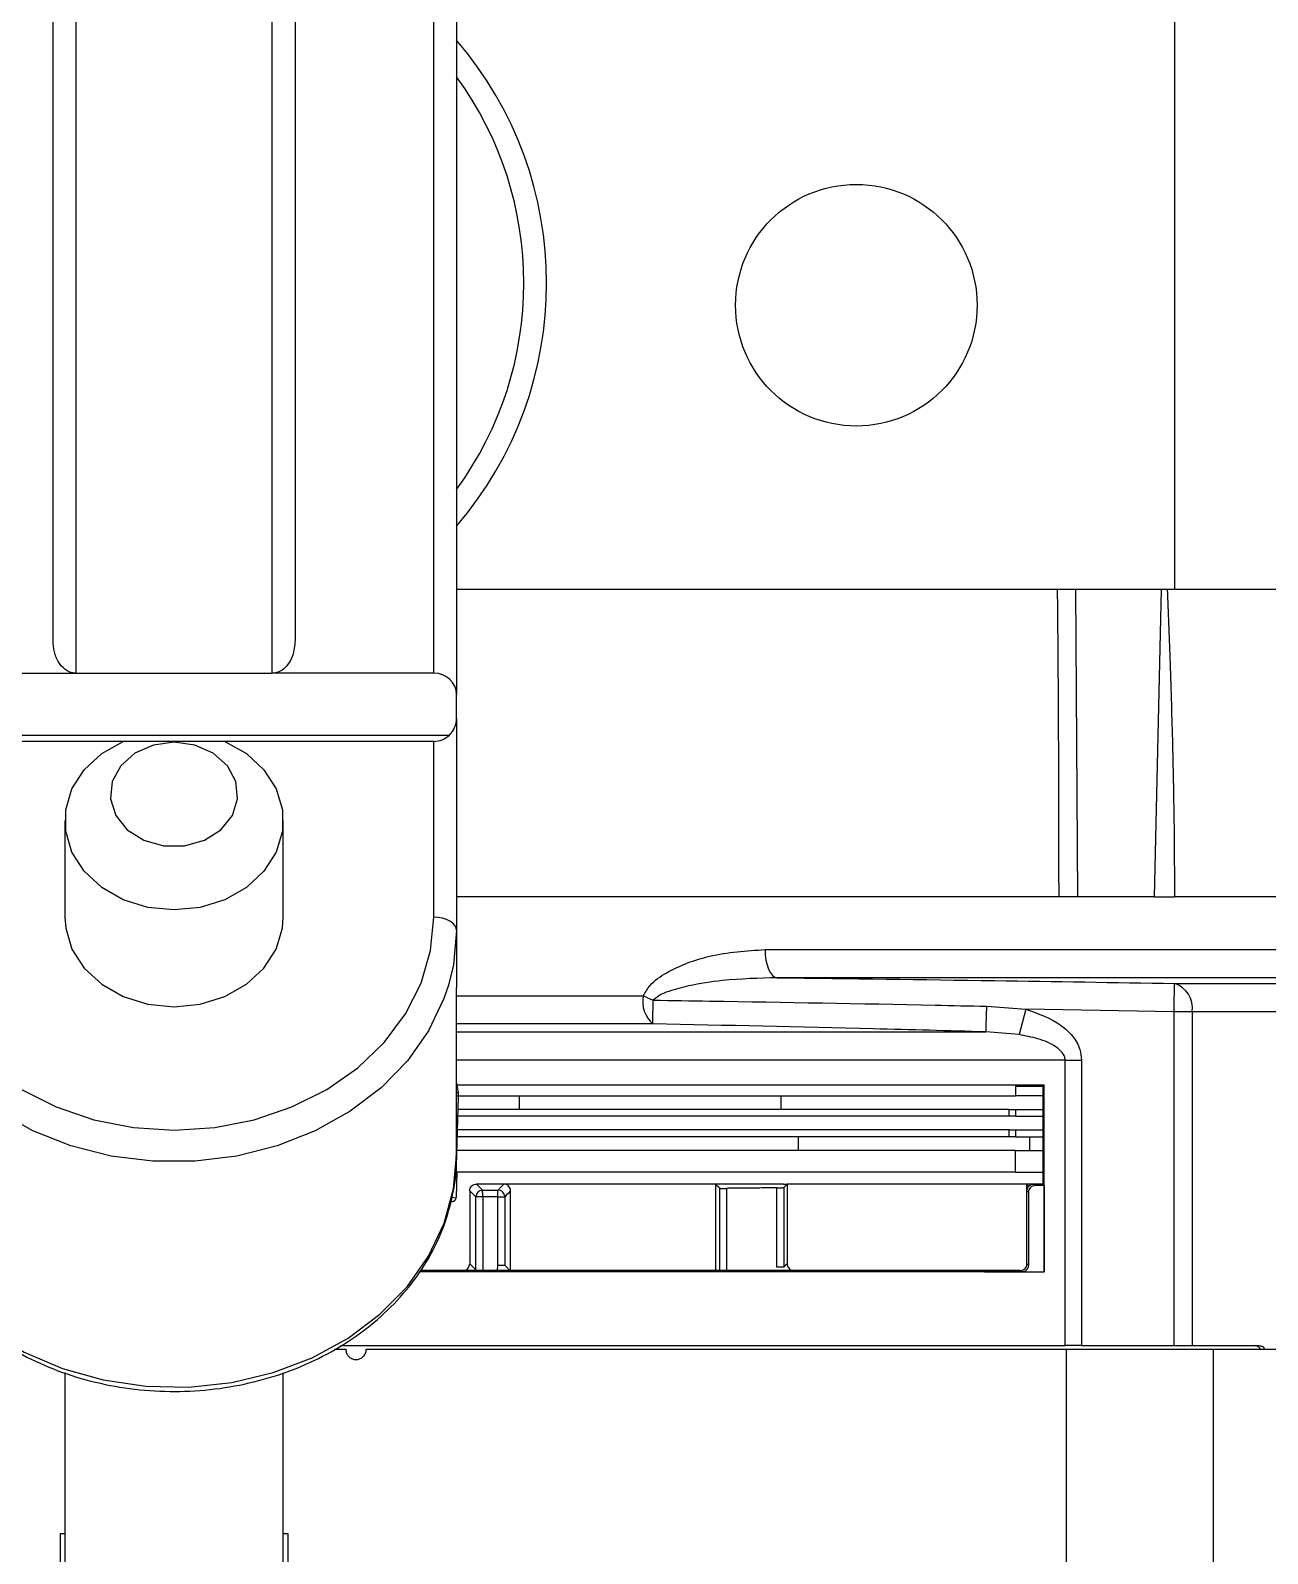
# Model space of a CAD drawing. Extents: x 8 to 113, y 1 to 87.
# Drawn here: x 48.691 to 51.411, y 72.275 to 75.622 of the extents above; entities that cross this region are included whole.
import ezdxf

# ---------------------------------------------------------------- set-up
doc = ezdxf.new("R2010")
doc.units = 0
doc.header["$MEASUREMENT"] = 0
doc.layers.add('OBJECT', color=7, linetype='CONTINUOUS')

msp = doc.modelspace()

# ---------------------------------------------------------------- linework, layer by layer
at = {"layer": 'OBJECT'}
for p, q in [((48.7412, 74.2811), (48.7412, 76.3862)), ((48.7912, 76.3862), (48.7912, 74.2095)), ((49.2232, 74.2095), (49.2232, 76.3862)), ((49.2732, 76.3862), (49.2732, 74.2811)), ((49.5782, 74.2095), (49.5782, 76.0458)), ((49.6282, 76.0458), (49.6282, 74.1626)), ((51.2072, 74.3933), (51.2072, 75.6433)), ((51.2072, 74.3933), (49.6282, 74.3933)), ((50.9944, 73.7183), (50.9898, 74.3933)), ((51.177, 74.3933), (51.1621, 73.7183)), ((52.8952, 74.3933), (51.2072, 74.3933)), ((48.4362, 74.2095), (48.7912, 74.2095)), ((48.7912, 74.2095), (49.2232, 74.2095)), ((49.5782, 74.2095), (49.2232, 74.2095)), ((49.6282, 74.1098), (49.6282, 74.1626)), ((49.6282, 74.1098), (49.6282, 73.6444)), ((48.402, 74.0734), (49.6124, 74.0734)), ((49.5782, 74.0598), (48.4362, 74.0598)), ((49.5782, 73.6731), (49.5782, 74.0598)), ((48.7672, 73.8859), (48.7672, 73.6731)), ((49.2472, 73.6731), (49.2472, 73.8859)), ((50.9528, 73.7183), (49.6282, 73.7183)), ((51.1621, 73.7183), (50.9944, 73.7183)), ((51.7298, 73.7183), (51.2067, 73.7183)), ((49.6282, 73.6444), (49.6282, 73.5188)), ((50.3064, 73.6022), (51.6224, 73.6022)), ((51.6766, 73.5403), (50.3334, 73.5403)), ((49.6282, 73.1488), (49.6282, 73.5188)), ((51.2068, 73.5277), (51.6607, 73.5277)), ((49.6282, 73.5007), (50.0388, 73.5007)), ((50.7939, 73.4777), (50.8801, 73.4709)), ((50.0596, 73.4388), (49.6282, 73.4388)), ((50.8801, 73.4709), (50.865, 73.4152)), ((51.2058, 73.4657), (50.8801, 73.4709)), ((51.2058, 72.7318), (51.2058, 73.4657)), ((51.2453, 73.4657), (51.2058, 73.4657)), ((51.2453, 73.4657), (51.2453, 72.7318)), ((51.7071, 73.4657), (51.2453, 73.4657)), ((49.6282, 73.4213), (50.7922, 73.4213)), ((50.865, 73.4152), (50.7922, 73.4213)), ((50.9662, 73.3594), (49.6282, 73.3594)), ((50.9662, 72.7318), (50.9662, 73.3594)), ((50.9662, 73.3594), (51.0023, 73.3594)), ((51.0023, 73.3594), (51.0023, 72.7318)), ((49.6322, 73.2878), (49.6282, 73.3108)), ((49.6293, 73.3046), (50.8572, 73.3046)), ((50.8572, 73.3046), (50.8572, 73.2806)), ((50.9205, 73.3052), (50.9172, 73.3018)), ((50.9205, 72.8935), (50.9205, 73.3052)), ((49.6276, 73.1028), (49.6322, 73.279)), ((49.6282, 73.2806), (49.6322, 73.2806)), ((49.6322, 73.2822), (49.6322, 73.2874)), ((49.6322, 73.2806), (50.8572, 73.2806)), ((49.7665, 73.2506), (49.7665, 73.2806)), ((50.3421, 73.2506), (50.3421, 73.2806)), ((50.8572, 73.3018), (50.9172, 73.3018)), ((50.9177, 73.2806), (50.8572, 73.2806)), ((50.9172, 73.3018), (50.9177, 73.3018)), ((50.9177, 73.0868), (50.9177, 73.3018)), ((50.8435, 73.2506), (49.6319, 73.2506)), ((50.8435, 73.2357), (50.8435, 73.2506)), ((50.8435, 73.2506), (50.8572, 73.2506)), ((50.8572, 73.2506), (50.8572, 73.2357)), ((50.8572, 73.2506), (50.9177, 73.2506)), ((50.8435, 73.2357), (49.631, 73.2357)), ((50.8435, 73.2057), (49.6314, 73.2057)), ((50.8572, 73.2357), (50.8435, 73.2357)), ((50.8435, 73.1908), (50.8435, 73.2057)), ((50.8435, 73.2057), (50.8572, 73.2057)), ((50.8572, 73.2357), (50.9177, 73.2357)), ((50.8572, 73.2057), (50.8572, 73.1908)), ((50.8572, 73.2057), (50.9177, 73.2057)), ((50.8435, 73.1908), (49.631, 73.1908)), ((50.3804, 73.1608), (50.3804, 73.1908)), ((50.8572, 73.1908), (50.8435, 73.1908)), ((50.8572, 73.1908), (50.9177, 73.1908)), ((50.8887, 73.1608), (50.8887, 73.1908)), ((50.8572, 73.1608), (49.6303, 73.1608)), ((50.8572, 73.1128), (50.8572, 73.1608)), ((50.8572, 73.1608), (50.9177, 73.1608)), ((49.629, 73.1128), (49.6276, 73.0579)), ((50.8572, 73.1128), (49.629, 73.1128)), ((50.8572, 73.1128), (50.9177, 73.1128)), ((49.6707, 73.0585), (49.6572, 73.0719)), ((49.6572, 73.0719), (49.6572, 73.0718)), ((49.6572, 73.0718), (49.6572, 72.9119)), ((49.6722, 73.0868), (49.6722, 73.0868)), ((49.7472, 73.0868), (49.7322, 73.0868)), ((50.1975, 73.0868), (49.7472, 73.0868)), ((49.7472, 72.8968), (49.7472, 73.0718)), ((50.1975, 73.0868), (50.1975, 72.8968)), ((50.2072, 73.0868), (50.1976, 73.0868)), ((50.2068, 72.8968), (50.2068, 73.0776)), ((50.2218, 73.0774), (50.2218, 72.8968)), ((50.3326, 72.9044), (50.3326, 73.0786)), ((50.3472, 73.0868), (50.3552, 73.0868)), ((50.3476, 73.0792), (50.3476, 72.9044)), ((50.3552, 73.0868), (50.3552, 72.912)), ((50.8822, 73.0868), (50.3552, 73.0868)), ((50.8822, 73.0716), (50.8822, 73.0868)), ((50.9162, 73.0868), (50.8822, 73.0868)), ((50.8854, 73.0683), (50.8822, 73.0716)), ((50.8822, 72.9121), (50.8822, 73.0716)), ((50.8973, 73.0868), (50.8972, 73.0868)), ((50.9172, 73.0868), (50.9162, 73.0868)), ((50.9177, 73.0868), (50.9172, 73.0868)), ((50.9205, 73.0836), (50.9205, 72.8936)), ((49.6181, 73.0584), (49.6274, 73.0565)), ((49.6857, 73.0585), (49.6707, 73.0585)), ((49.6707, 72.8983), (49.6707, 73.0585)), ((49.7193, 73.0587), (49.6857, 73.0585)), ((49.6857, 73.0585), (49.6857, 72.8983)), ((49.7193, 73.0587), (49.7343, 73.0587)), ((49.7193, 72.9084), (49.7193, 73.0587)), ((49.7343, 73.0587), (49.7343, 72.9084)), ((50.8854, 73.0683), (50.8854, 72.9088)), ((49.6572, 72.9119), (49.6572, 72.9118)), ((49.718, 72.8968), (49.7193, 72.9084)), ((49.7193, 72.9084), (49.7343, 72.9084)), ((49.7343, 72.9084), (49.7472, 72.8953)), ((50.3476, 72.9044), (50.3326, 72.9044)), ((50.3476, 72.9044), (50.3552, 72.912)), ((50.8822, 72.9121), (50.8854, 72.9088)), ((50.8822, 72.9116), (50.8822, 72.9121)), ((50.6322, 72.8968), (49.5491, 72.8968)), ((50.6472, 72.8968), (50.6322, 72.8968)), ((50.643, 72.8968), (50.8672, 72.8968)), ((50.6472, 72.8968), (50.6472, 72.8968)), ((50.8672, 72.8968), (50.8671, 72.8968)), ((50.9205, 72.8935), (50.9205, 72.8936)), ((49.3596, 72.7237), (49.3847, 72.7237)), ((49.3736, 72.7318), (50.9662, 72.7318)), ((49.4297, 72.7237), (50.9689, 72.7237)), ((50.9689, 72.1437), (50.9689, 72.7237)), ((50.9689, 72.7237), (51.2921, 72.7237)), ((51.0023, 72.7318), (51.2058, 72.7318)), ((51.2058, 72.7318), (51.2453, 72.7318)), ((51.2453, 72.7318), (51.3922, 72.7318)), ((51.2921, 72.1437), (51.2921, 72.7237)), ((51.2921, 72.7237), (51.4441, 72.7237)), ((48.7672, 72.6724), (48.7672, 72.1141)), ((49.2472, 72.1141), (49.2472, 72.6717)), ((48.7572, 72.3189), (48.7672, 72.3189)), ((48.7572, 71.9093), (48.7572, 72.3189)), ((49.2472, 72.3189), (49.2572, 72.3189)), ((49.2572, 72.3189), (49.2572, 71.9093))]:
    msp.add_line(p, q, dxfattribs=at)
at = {"layer": 'OBJECT', "flags": 128}
for points in [[(49.119, 74.0598), (49.1664, 74.033), (49.2047, 73.9975), (49.2316, 73.9556), (49.2455, 73.9096), (49.2455, 73.8622), (49.2316, 73.8161), (49.2047, 73.7742), (49.1664, 73.7387), (49.1188, 73.7118), (49.0647, 73.695), (49.0072, 73.6893), (48.9498, 73.695), (48.8957, 73.7118), (48.8481, 73.7387), (48.8097, 73.7742), (48.7828, 73.8161), (48.769, 73.8622), (48.769, 73.9096), (48.7828, 73.9556), (48.8097, 73.9975), (48.8481, 74.033), (48.8955, 74.0598)], [(49.0072, 74.0579), (48.9618, 74.0517), (48.9212, 74.0337), (48.89, 74.0059), (48.8715, 73.9714), (48.8677, 73.9337), (48.879, 73.8971), (48.9042, 73.8655), (48.9406, 73.8424), (48.9842, 73.8301), (49.0303, 73.8301), (49.0739, 73.8424), (49.1102, 73.8655), (49.1354, 73.8971), (49.1467, 73.9337), (49.1429, 73.9714), (49.1244, 74.0059), (49.0932, 74.0337), (49.0527, 74.0517), (49.0072, 74.0579)], [(48.4362, 73.6731), (48.4433, 73.5999), (48.4642, 73.5285), (48.4985, 73.4607), (48.5453, 73.3981), (48.6035, 73.3423), (48.6716, 73.2947), (48.748, 73.2563), (48.8308, 73.2282), (48.9179, 73.2111), (49.0072, 73.2053), (49.0965, 73.2111), (49.1837, 73.2282), (49.2665, 73.2563), (49.3429, 73.2947), (49.411, 73.3423), (49.4692, 73.3981), (49.516, 73.4607), (49.5503, 73.5285), (49.5712, 73.5999), (49.5782, 73.6731)], [(48.7672, 73.6731), (48.769, 73.6494), (48.7828, 73.6033), (48.8097, 73.5614), (48.8481, 73.5259), (48.8957, 73.499), (48.9498, 73.4822), (49.0072, 73.4765)], [(49.0072, 73.4765), (49.0647, 73.4822), (49.1188, 73.499), (49.1664, 73.5259), (49.2047, 73.5614), (49.2316, 73.6033), (49.2455, 73.6494), (49.2472, 73.6731)], [(49.6282, 73.6444), (49.6273, 73.65), (49.6244, 73.6554), (49.6198, 73.6603), (49.6136, 73.6647), (49.606, 73.6682), (49.5974, 73.6709), (49.588, 73.6725), (49.5782, 73.6731)], [(49.6282, 73.6444), (49.6213, 73.5686), (49.6105, 73.5237)], [(50.3064, 73.6022), (50.307, 73.5903), (50.3085, 73.5789), (50.311, 73.5683), (50.3143, 73.559), (50.3184, 73.5513), (50.323, 73.5454), (50.3281, 73.5417), (50.3334, 73.5403)], [(49.6105, 73.5237), (49.6006, 73.4944), (49.5667, 73.4237), (49.5203, 73.3578), (49.4625, 73.2984), (49.3944, 73.2467), (49.3177, 73.2038), (49.2341, 73.1708), (49.1454, 73.1484), (49.0536, 73.1371), (48.9608, 73.1371), (48.869, 73.1484), (48.7803, 73.1708), (48.6967, 73.2038), (48.62, 73.2467), (48.552, 73.2984), (48.4941, 73.3578), (48.4477, 73.4237), (48.4265, 73.4641)], [(48.3868, 73.1273), (48.389, 73.1007), (48.4052, 73.0241), (48.4354, 72.9505), (48.4789, 72.8815), (48.5347, 72.8187), (48.6016, 72.7636), (48.678, 72.7175), (48.762, 72.6815), (48.8517, 72.6563), (48.9451, 72.6427), (49.0399, 72.6408), (49.1339, 72.6508), (49.225, 72.6724), (49.311, 72.7051), (49.3899, 72.7482), (49.4599, 72.8006), (49.5194, 72.8611), (49.5669, 72.9284), (49.6013, 73.0008), (49.6219, 73.0766), (49.6282, 73.1488)], [(49.6722, 73.0868), (49.673, 73.0861), (49.6761, 73.0829), (49.6811, 73.078), (49.6856, 73.0735)], [(49.6856, 73.0735), (49.7156, 73.0737), (49.7192, 73.0737)], [(49.6857, 73.0585), (49.6857, 73.0614), (49.6857, 73.0642), (49.6857, 73.0667), (49.6856, 73.069), (49.6856, 73.0709), (49.6856, 73.0723), (49.6856, 73.0732), (49.6856, 73.0735)], [(49.7192, 73.0737), (49.7196, 73.0741), (49.7227, 73.0773), (49.7275, 73.0821), (49.7322, 73.0868)], [(49.7193, 73.0587), (49.7192, 73.0616), (49.7192, 73.0644), (49.7192, 73.0669), (49.7192, 73.0692), (49.7192, 73.071), (49.7192, 73.0725), (49.7192, 73.0734), (49.7192, 73.0737)], [(49.7472, 73.0718), (49.7424, 73.0669), (49.7376, 73.0621), (49.7343, 73.0587)], [(50.1975, 73.0868), (50.1993, 73.0851), (50.2032, 73.0812), (50.2068, 73.0776)], [(50.3552, 73.0868), (50.3512, 73.0828), (50.3476, 73.0792)], [(50.8822, 73.0868), (50.8845, 73.0846), (50.8868, 73.0824)], [(50.8972, 73.0868), (50.898, 73.086), (50.9004, 73.0836)], [(50.9205, 73.0836), (50.9182, 73.0858), (50.9172, 73.0868)], [(50.8704, 72.8936), (50.8696, 72.8944), (50.8672, 72.8968)]]:
    msp.add_lwpolyline(points, dxfattribs=at)
at = {"layer": 'OBJECT'}
msp.add_circle((50.5072, 75.0183), 0.2655, dxfattribs=at)
for centre, radius, start, end in [((49.0072, 75.0668), 0.819, 319.3094, 40.6906), ((49.0072, 75.0668), 0.769, 323.8565, 36.1435), ((49.5782, 74.1098), 0.05, 313.1786, 0), ((49.5782, 74.1098), 0.05, 270, 313.1786), ((1.8969, 74.3037), 49.316, 359.02638, 359.0984), ((51.1904, 73.4746), 0.0556, 350.8084, 72.8844), ((50.1038, 73.4881), 0.0662, 169.0221, 228.1642), ((50.2162, 73.8693), 0.4091, 244.3024, 247.6558), ((37.4263, 73.7157), 12.6363, 358.74403, 358.98063), ((33.9128, 73.9444), 16.8876, 358.22492, 358.41631), ((49.5122, 73.2874), 0.12, 0, 0.1914), ((49.5122, 73.2822), 0.12, 359.2499, 0), ((49.5122, 73.2822), 0.12, 358.5, 359.2499), ((49.6176, 73.1031), 0.01, 357, 358.5), ((49.6857, 73.0585), 0.015, 90.3651, 179.9547), ((49.7193, 73.0587), 0.015, 0.0468, 90.2895), ((49.6176, 73.0582), 0.01, 350.4441, 358.5)]:
    msp.add_arc(centre, radius, start, end, dxfattribs=at)
for centre, major_axis, ratio, start_param, end_param in [((49.5782, 74.1626), (0.05, 0), 0.938361, 0, 1.570796), ((50.1256, 71.2181), (2.3412, 0), 0.904333, 1.783132, 1.78488)]:
    msp.add_ellipse(centre, major_axis=major_axis, ratio=ratio, start_param=start_param, end_param=end_param, dxfattribs=at)
for points, knots in [([(50.9528, 73.7183), (50.9526, 73.8228), (50.9523, 74.0318), (50.9511, 74.2569), (50.9498, 74.3773), (50.9496, 74.3933)], [0, 0, 0, 0, 0.46446, 0.928893, 1, 1, 1, 1]), ([(51.1906, 74.3933), (51.1926, 74.343), (51.1971, 74.2328), (51.2022, 74.0628), (51.2059, 73.8881), (51.2064, 73.7733), (51.2067, 73.7183)], [0, 0, 0, 0, 0.22394, 0.489698, 0.755953, 1, 1, 1, 1]), ([(48.7912, 74.2095), (48.7868, 74.21), (48.7779, 74.211), (48.7648, 74.2192), (48.7521, 74.234), (48.7429, 74.2558), (48.7418, 74.2728), (48.7412, 74.2811)], [0, 0, 0, 0, 0.138343, 0.27604, 0.470202, 0.74205, 1, 1, 1, 1]), ([(49.2732, 74.2811), (49.2722, 74.2698), (49.2706, 74.251), (49.2589, 74.229), (49.2463, 74.2165), (49.2341, 74.2104), (49.2264, 74.2098), (49.2232, 74.2095)], [0, 0, 0, 0, 0.350281, 0.585229, 0.760499, 0.899707, 1, 1, 1, 1]), ([(50.9944, 73.7183), (50.9906, 73.7183), (50.98, 73.7183), (50.9654, 73.7183), (50.9562, 73.7183), (50.9528, 73.7183)], [0, 0, 0, 0, 0.263886, 0.723096, 1, 1, 1, 1]), ([(51.1621, 73.7183), (51.1689, 73.7183), (51.1824, 73.7183), (51.1975, 73.7183), (51.2048, 73.7183), (51.2067, 73.7183)], [0, 0, 0, 0, 0.425021, 0.850044, 1, 1, 1, 1]), ([(50.0388, 73.5007), (50.0435, 73.5086), (50.056, 73.5298), (50.106, 73.5629), (50.1917, 73.5945), (50.2655, 73.5995), (50.3064, 73.6022)], [0, 0, 0, 0, 0.086849, 0.233706, 0.575453, 1, 1, 1, 1]), ([(50.3334, 73.5403), (50.2932, 73.5392), (50.2281, 73.5374), (50.1482, 73.5254), (50.1014, 73.513), (50.0745, 73.5029), (50.0643, 73.4941), (50.0607, 73.4909)], [0, 0, 0, 0, 0.4325166, 0.6994924, 0.8586175, 0.9494212, 1, 1, 1, 1]), ([(50.3334, 73.5403), (50.4929, 73.5383), (50.784, 73.5346), (51.0751, 73.5299), (51.2068, 73.5277)], [0, 0, 0, 0, 0.547716, 1, 1, 1, 1]), ([(50.0607, 73.4909), (50.102, 73.4903), (50.3086, 73.4873), (50.553, 73.4828), (50.7561, 73.4785), (50.7939, 73.4777)], [0, 0, 0, 0, 0.1690993, 0.845499, 1, 1, 1, 1]), ([(50.7922, 73.4213), (50.7096, 73.4236), (50.4654, 73.4304), (50.2212, 73.4354), (50.0596, 73.4388)], [0, 0, 0, 0, 0.33844, 1, 1, 1, 1]), ([(50.8801, 73.4709), (50.9075, 73.4614), (50.9457, 73.4481), (50.9834, 73.413), (50.9997, 73.3863), (51.0016, 73.3672), (51.0023, 73.3594)], [0, 0, 0, 0, 0.4849631, 0.6758982, 0.8683927, 1, 1, 1, 1]), ([(50.9662, 73.3594), (50.9659, 73.3621), (50.9652, 73.3682), (50.9588, 73.3783), (50.9403, 73.3941), (50.9073, 73.407), (50.8787, 73.4125), (50.865, 73.4152)], [0, 0, 0, 0, 0.0643079, 0.144324, 0.2802279, 0.6533151, 1, 1, 1, 1]), ([(49.6293, 73.3046), (49.7472, 73.3047), (49.9881, 73.3047), (50.3244, 73.3048), (50.6394, 73.305), (50.8268, 73.3051), (50.9205, 73.3052)], [0, 0, 0, 0, 0.256595, 0.524344, 0.762172, 1, 1, 1, 1]), ([(48.3882, 73.1265), (48.389, 73.1098), (48.3912, 73.0688), (48.4089, 73.0046), (48.4388, 72.9357), (48.4805, 72.8711), (48.5326, 72.812), (48.5942, 72.7596), (48.6642, 72.7149), (48.7412, 72.6789), (48.8235, 72.6524), (48.9096, 72.6357), (48.9977, 72.6294), (49.0861, 72.6335), (49.1729, 72.648), (49.2564, 72.6726), (49.335, 72.7068), (49.4071, 72.7501), (49.471, 72.8016), (49.5256, 72.8602), (49.5695, 72.9247), (49.6022, 72.9938), (49.6216, 73.0659), (49.6298, 73.1182), (49.6278, 73.1458), (49.6275, 73.1489)], [0, 0, 0, 0, 0.0307186, 0.0759109, 0.1211528, 0.1665302, 0.2120877, 0.2578266, 0.303719, 0.3497253, 0.3958087, 0.4419419, 0.4881084, 0.5343005, 0.5805154, 0.6267501, 0.6729965, 0.719237, 0.7654402, 0.8115602, 0.8575413, 0.9033322, 0.9489061, 0.99428, 1, 1, 1, 1]), ([(49.6572, 73.0719), (49.6573, 73.073), (49.6575, 73.0758), (49.6593, 73.08), (49.6627, 73.0838), (49.6672, 73.0864), (49.6705, 73.0867), (49.6722, 73.0868)], [0, 0, 0, 0, 0.139108, 0.354907, 0.570672, 0.785286, 1, 1, 1, 1]), ([(49.7322, 73.0868), (49.7297, 73.0868), (49.7198, 73.0868), (49.6998, 73.0868), (49.6822, 73.0868), (49.6722, 73.0868)], [0, 0, 0, 0, 0.124522, 0.499558, 1, 1, 1, 1]), ([(49.7472, 73.0718), (49.7472, 73.0728), (49.747, 73.0756), (49.7452, 73.0798), (49.7418, 73.0837), (49.7373, 73.0863), (49.7339, 73.0867), (49.7322, 73.0868)], [0, 0, 0, 0, 0.132086, 0.346838, 0.565443, 0.785527, 1, 1, 1, 1]), ([(50.2068, 73.0776), (50.2071, 73.0776), (50.2075, 73.0775), (50.2102, 73.0774), (50.2141, 73.0774), (50.2182, 73.0774), (50.2209, 73.0774), (50.2218, 73.0774)], [0, 0, 0, 0, 0.218376, 0.436761, 0.655077, 0.873327, 1, 1, 1, 1]), ([(50.3472, 73.0868), (50.3357, 73.0868), (50.3125, 73.0868), (50.266, 73.0868), (50.2307, 73.0868), (50.2072, 73.0868)], [0, 0, 0, 0, 0.250102, 0.500204, 1, 1, 1, 1]), ([(50.3326, 73.0786), (50.3248, 73.0786), (50.3043, 73.0783), (50.2712, 73.0779), (50.242, 73.0776), (50.2256, 73.0775), (50.2218, 73.0774)], [0, 0, 0, 0, 0.2113954, 0.5547031, 0.8980099, 1, 1, 1, 1]), ([(50.3326, 73.0786), (50.3343, 73.0787), (50.3377, 73.0787), (50.3422, 73.0788), (50.3456, 73.079), (50.3473, 73.0791), (50.3475, 73.0792), (50.3476, 73.0792)], [0, 0, 0, 0, 0.2182797, 0.4365549, 0.6548958, 0.873318, 1, 1, 1, 1]), ([(50.8822, 73.0721), (50.8824, 73.0738), (50.8828, 73.0771), (50.8857, 73.0818), (50.8898, 73.0852), (50.8941, 73.0867), (50.8964, 73.0868), (50.8972, 73.0868)], [0, 0, 0, 0, 0.22009, 0.439946, 0.66243, 0.885034, 1, 1, 1, 1]), ([(50.8822, 73.0716), (50.8822, 73.0717), (50.8822, 73.0719), (50.8822, 73.072), (50.8822, 73.0721)], [0, 0, 0, 0, 0.637815, 1, 1, 1, 1]), ([(50.9004, 73.0836), (50.8983, 73.0833), (50.8943, 73.0828), (50.8895, 73.0792), (50.8865, 73.0746), (50.8855, 73.0709), (50.8854, 73.0687), (50.8854, 73.0683)], [0, 0, 0, 0, 0.29148, 0.560989, 0.754894, 0.949735, 1, 1, 1, 1]), ([(50.8973, 73.0868), (50.8981, 73.0868), (50.9048, 73.0868), (50.9114, 73.0868), (50.9172, 73.0868)], [0, 0, 0, 0, 0.127494, 1, 1, 1, 1]), ([(50.9205, 73.0836), (50.9175, 73.0836), (50.9116, 73.0836), (50.9049, 73.0836), (50.9012, 73.0836), (50.9004, 73.0836)], [0, 0, 0, 0, 0.44189, 0.883774, 1, 1, 1, 1]), ([(49.6176, 73.0482), (49.6184, 73.0482), (49.6197, 73.0483), (49.6228, 73.0494), (49.6253, 73.0515), (49.6269, 73.0541), (49.6273, 73.0559), (49.6274, 73.0565)], [0, 0, 0, 0, 0.2815117, 0.4771576, 0.6724687, 0.8784619, 1, 1, 1, 1]), ([(49.6422, 72.8968), (49.6433, 72.8969), (49.6461, 72.8971), (49.6503, 72.8989), (49.6541, 72.9022), (49.6567, 72.9067), (49.6571, 72.9101), (49.6572, 72.9118)], [0, 0, 0, 0, 0.139019, 0.354778, 0.570512, 0.785205, 1, 1, 1, 1]), ([(49.6572, 72.9118), (49.6572, 72.9118), (49.662, 72.907), (49.6663, 72.9027), (49.6707, 72.8983)], [0, 0, 0, 0, 0.000031, 1, 1, 1, 1]), ([(50.3552, 72.912), (50.3553, 72.9104), (50.3556, 72.9072), (50.3579, 72.9029), (50.3613, 72.8995), (50.3655, 72.8972), (50.3687, 72.897), (50.3702, 72.8968)], [0, 0, 0, 0, 0.19301, 0.38573, 0.585959, 0.80189, 1, 1, 1, 1]), ([(50.8672, 72.8968), (50.8687, 72.897), (50.8717, 72.8972), (50.8764, 72.8996), (50.88, 72.9035), (50.8819, 72.9079), (50.8821, 72.9105), (50.8822, 72.9116)], [0, 0, 0, 0, 0.210558, 0.420452, 0.641378, 0.864078, 1, 1, 1, 1]), ([(50.8854, 72.9088), (50.8853, 72.9073), (50.885, 72.9043), (50.883, 72.9002), (50.88, 72.8968), (50.8757, 72.8942), (50.8723, 72.8938), (50.8704, 72.8936)], [0, 0, 0, 0, 0.172842, 0.345192, 0.529672, 0.742964, 1, 1, 1, 1]), ([(50.8822, 72.9116), (50.8822, 72.9117), (50.8822, 72.9118), (50.8822, 72.912), (50.8822, 72.9121)], [0, 0, 0, 0, 0.636752, 1, 1, 1, 1]), ([(50.6322, 72.8937), (50.5496, 72.8937), (50.3844, 72.8938), (50.1217, 72.8939), (49.849, 72.894), (49.6552, 72.894), (49.5532, 72.8941), (49.5462, 72.8941)], [0, 0, 0, 0, 0.241929, 0.483858, 0.732816, 0.981773, 1, 1, 1, 1]), ([(50.9205, 72.8935), (50.9001, 72.8935), (50.8592, 72.8935), (50.7967, 72.8936), (50.7215, 72.8936), (50.666, 72.8937), (50.6322, 72.8937)], [0, 0, 0, 0, 0.218765, 0.43753, 0.656295, 1, 1, 1, 1]), ([(50.8671, 72.8968), (50.8518, 72.8968), (50.816, 72.8968), (50.7433, 72.8968), (50.6846, 72.8968), (50.6472, 72.8968)], [0, 0, 0, 0, 0.21413, 0.4988621, 1, 1, 1, 1]), ([(50.8704, 72.8936), (50.8754, 72.8936), (50.8922, 72.8936), (50.9088, 72.8936), (50.9205, 72.8936)], [0, 0, 0, 0, 0.298618, 1, 1, 1, 1]), ([(49.3847, 72.7237), (49.3848, 72.722), (49.3851, 72.7177), (49.3879, 72.7114), (49.393, 72.7057), (49.3997, 72.702), (49.4073, 72.7008), (49.415, 72.7021), (49.4217, 72.7059), (49.4268, 72.7118), (49.4294, 72.718), (49.4296, 72.7221), (49.4297, 72.7237)], [0, 0, 0, 0, 0.073488, 0.179791, 0.286365, 0.393529, 0.501387, 0.609763, 0.718227, 0.826269, 0.933534, 1, 1, 1, 1]), ([(51.0023, 72.7318), (50.9958, 72.7318), (50.9829, 72.7318), (50.9718, 72.7318), (50.9662, 72.7318)], [0, 0, 0, 0, 0.5, 1, 1, 1, 1]), ([(51.3956, 72.7237), (51.3956, 72.7239), (51.3949, 72.7256), (51.3922, 72.7285), (51.3877, 72.7313), (51.384, 72.7317), (51.3822, 72.7318)], [0, 0, 0, 0, 0.026878, 0.274182, 0.638828, 1, 1, 1, 1]), ([(51.3922, 72.7318), (51.3945, 72.7315), (51.3984, 72.731), (51.4028, 72.7281), (51.4044, 72.7256), (51.4049, 72.7248)], [0, 0, 0, 0, 0.487324, 0.826839, 1, 1, 1, 1])]:
    msp.add_open_spline(points, degree=3, knots=knots, dxfattribs=at)

doc.saveas('drawing.dxf')
